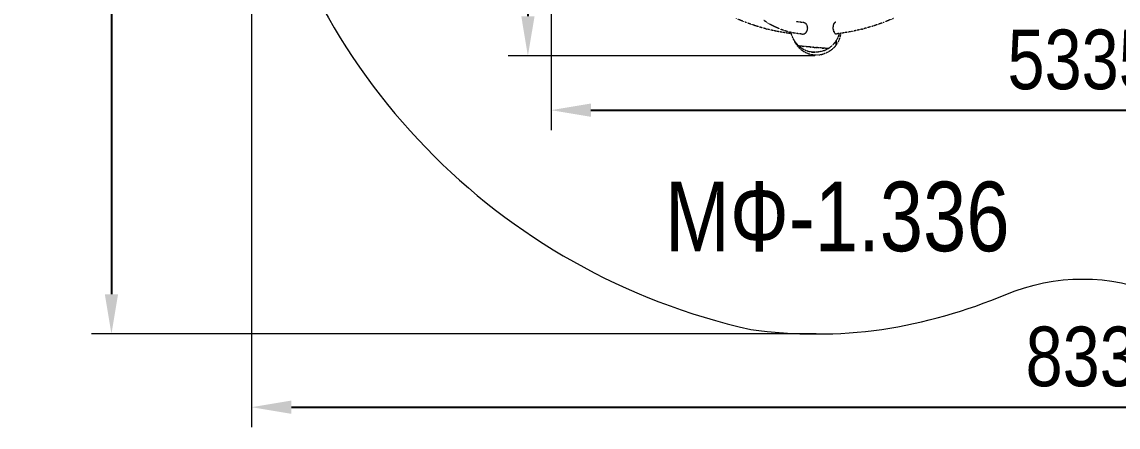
# Model space of a CAD drawing. Header units: millimetres. Extents: x -4710 to 4801, y -2494 to 3533.
# Drawn here: x -4710 to 801, y -2494 to -457 of the extents above; entities that cross this region are included whole.
import ezdxf

# ---------------------------------------------------------------- set-up
doc = ezdxf.new("R2010")
doc.units = ezdxf.units.MM
doc.linetypes.add('HIDDEN', pattern=[1.905, 1.27, -0.635])
for name, color, linetype in [('DIKOM_АРТИКУЛ', 7, 'Continuous'), ('DIKOM_ЗОНА', 90, 'Continuous'), ('DIKOM_ОБЪЕКТ', 7, 'Continuous'), ('DIKOM_РАЗМЕР_ЗОНА', 7, 'Continuous'), ('DIKOM_РАЗМЕР_ОБЪЕКТА', 7, 'Continuous')]:
    doc.layers.add(name, color=color, linetype=linetype)
doc.styles.add('style1', font='arialbd.ttf', dxfattribs={"width": 0.8})
doc.dimstyles.new('1-50', dxfattribs={"dimtxt": 300, "dimasz": 200, "dimexe": 100, "dimexo": 0, "dimgap": 100, "dimtad": 1, "dimtxsty": 'style1', "dimcen": 200, "dimclrd": 7, "dimclre": 7, "dimclrt": 7, "dimadec": 1, "dimazin": 2, "dimtfac": 1, "dimtmove": 0, "dimatfit": 2, "dimfxl": 0, "dimlwd": 25, "dimlwe": 18, "dimarcsym": 0})

# ---------------------------------------------------------------- blocks, each defined once
blk = doc.blocks.new('*D0')
at = {"layer": 'Defpoints', "color": 0, "transparency": 16777216}
for p in [(-2049.2, 763.9), (3285.4, 750.1), (3285.4, -900.8)]:
    blk.add_point(p, dxfattribs=at)
at = {"layer": 'DIKOM_РАЗМЕР_ОБЪЕКТА', "color": 7, "lineweight": 18, "transparency": 16777216}
for p, q in [((-2049.2, 763.9), (-2049.2, -1000.8)), ((3285.4, 750.1), (3285.4, -1000.8))]:
    blk.add_line(p, q, dxfattribs=at)
at = {"layer": 'DIKOM_РАЗМЕР_ОБЪЕКТА', "color": 7, "lineweight": 25, "transparency": 16777216}
blk.add_line((-1849.2, -900.8), (3085.4, -900.8), dxfattribs=at)
at = {"layer": 'DIKOM_РАЗМЕР_ОБЪЕКТА', "color": 7, "transparency": 16777216}
for points in [[(-1849.2, -867.5), (-1849.2, -934.2), (-2049.2, -900.8)], [(3085.4, -867.5), (3085.4, -934.2), (3285.4, -900.8)]]:
    blk.add_solid(points, dxfattribs=at)
at = {"layer": 'DIKOM_РАЗМЕР_ОБЪЕКТА', "color": 7, "transparency": 16777216, "insert": (618.1, -647.6), "char_height": 300, "attachment_point": 5, "style": 'style1'}
blk.add_mtext('{\\fArial|b0|i0|c204|p34;5335}', dxfattribs=at)
blk = doc.blocks.new('*D1')
at = {"layer": 'Defpoints', "color": 0, "transparency": 16777216}
for p in [(-701.9, 2135.9), (-2165.9, -628.4), (-722.5, -628.4)]:
    blk.add_point(p, dxfattribs=at)
at = {"layer": 'DIKOM_РАЗМЕР_ОБЪЕКТА', "color": 7, "lineweight": 18, "transparency": 16777216}
for p, q in [((-701.9, 2135.9), (-2265.9, 2135.9)), ((-722.5, -628.4), (-2265.9, -628.4))]:
    blk.add_line(p, q, dxfattribs=at)
at = {"layer": 'DIKOM_РАЗМЕР_ОБЪЕКТА', "color": 7, "lineweight": 25, "transparency": 16777216}
blk.add_line((-2165.9, 1935.9), (-2165.9, -428.4), dxfattribs=at)
at = {"layer": 'DIKOM_РАЗМЕР_ОБЪЕКТА', "color": 7, "transparency": 16777216}
for points in [[(-2199.2, 1935.9), (-2132.5, 1935.9), (-2165.9, 2135.9)], [(-2199.2, -428.4), (-2132.5, -428.4), (-2165.9, -628.4)]]:
    blk.add_solid(points, dxfattribs=at)
at = {"layer": 'DIKOM_РАЗМЕР_ОБЪЕКТА', "color": 7, "transparency": 16777216, "insert": (-2419, 753.8), "char_height": 300, "attachment_point": 5, "rotation": 90, "style": 'style1'}
blk.add_mtext('{\\fArial|b0|i0|c204|p34;2750}', dxfattribs=at)
blk = doc.blocks.new('*D2')
at = {"layer": 'Defpoints', "color": 0, "transparency": 16777216}
for p in [(-3555.3, 756.3), (4801.3, 756.3), (4801.3, -2394.4)]:
    blk.add_point(p, dxfattribs=at)
at = {"layer": 'DIKOM_РАЗМЕР_ЗОНА', "color": 7, "lineweight": 18, "transparency": 16777216}
for p, q in [((-3555.3, 756.3), (-3555.3, -2494.4)), ((4801.3, 756.3), (4801.3, -2494.4))]:
    blk.add_line(p, q, dxfattribs=at)
at = {"layer": 'DIKOM_РАЗМЕР_ЗОНА', "color": 7, "lineweight": 25, "transparency": 16777216}
blk.add_line((-3355.3, -2394.4), (4601.3, -2394.4), dxfattribs=at)
at = {"layer": 'DIKOM_РАЗМЕР_ЗОНА', "color": 7, "transparency": 16777216}
for points in [[(-3355.3, -2361.1), (-3355.3, -2427.8), (-3555.3, -2394.4)], [(4601.3, -2361.1), (4601.3, -2427.8), (4801.3, -2394.4)]]:
    blk.add_solid(points, dxfattribs=at)
at = {"layer": 'DIKOM_РАЗМЕР_ЗОНА', "color": 7, "transparency": 16777216, "insert": (709.1, -2141.2), "char_height": 300, "attachment_point": 5, "style": 'style1'}
blk.add_mtext('{\\fArial|b0|i0|c204|p34;8335}', dxfattribs=at)
blk = doc.blocks.new('*D3')
at = {"layer": 'Defpoints', "color": 0, "transparency": 16777216}
for p in [(-715.8, 3533.1), (-4259.8, -2026.3), (-715.8, -2026.3)]:
    blk.add_point(p, dxfattribs=at)
at = {"layer": 'DIKOM_РАЗМЕР_ЗОНА', "color": 7, "lineweight": 18, "transparency": 16777216}
for p, q in [((-715.8, 3533.1), (-4359.8, 3533.1)), ((-715.8, -2026.3), (-4359.8, -2026.3))]:
    blk.add_line(p, q, dxfattribs=at)
at = {"layer": 'DIKOM_РАЗМЕР_ЗОНА', "color": 7, "lineweight": 25, "transparency": 16777216}
blk.add_line((-4259.8, 3333.1), (-4259.8, -1826.3), dxfattribs=at)
at = {"layer": 'DIKOM_РАЗМЕР_ЗОНА', "color": 7, "transparency": 16777216}
for points in [[(-4293.2, 3333.1), (-4226.5, 3333.1), (-4259.8, 3533.1)], [(-4293.2, -1826.3), (-4226.5, -1826.3), (-4259.8, -2026.3)]]:
    blk.add_solid(points, dxfattribs=at)
at = {"layer": 'DIKOM_РАЗМЕР_ЗОНА', "color": 7, "transparency": 16777216, "insert": (-4513, 975.2), "char_height": 300, "attachment_point": 5, "rotation": 90, "style": 'style1'}
blk.add_mtext('{\\fArial|b0|i0|c204|p34;5560}', dxfattribs=at)

msp = doc.modelspace()

# ---------------------------------------------------------------- linework, layer by layer
at = {"layer": 'DIKOM_ЗОНА', "color": 3, "lineweight": 15}
msp.add_lwpolyline([(4784.014, 570.156, 0.09387458), (4783.602, 942.374, 0.29958044), (2291.139, 3510.482, 0.06874239), (1632.505, 3510.482, 0.06059), (1009.06, 3334.362, -0.20081277), (236.945, 3334.362, 0.06059), (-386.5, 3510.482, 0.06874239), (-1045.134, 3510.482, 0.29958044), (-3537.597, 942.374, 0.09387458), (-3538.009, 570.156, 0.30023222), (-1045.134, -2003.615, 0.06874239), (-386.5, -2003.615, 0.06059), (236.945, -1827.494, -0.20081277), (1009.06, -1827.494, 0.06059), (1632.505, -2003.615, 0.06874239), (2291.139, -2003.615, 0.30023222)], format="xyb", close=True, dxfattribs=at)
at = {"layer": 'DIKOM_ОБЪЕКТ', "color": 7, "linetype": 'HIDDEN', "lineweight": 15}
for p, q in [((-1069.158, -460.291), (-1119.677, -439.766)), ((-328.439, -439.78), (-378.958, -460.306)), ((-1017.84, -477.974), (-1069.158, -460.291)), ((-965.841, -492.773), (-1017.84, -477.974)), ((-950.972, -467.702), (-979.059, -450.306)), ((-965.841, -492.773), (-964.574, -493.126)), ((-912.002, -505.011), (-964.574, -493.126)), ((-922.514, -482.484), (-950.972, -467.702)), ((-920.529, -483.453), (-922.514, -482.484)), ((-891.736, -495.601), (-920.529, -483.453)), ((-889.642, -496.369), (-891.736, -495.601)), ((-817.784, -454.267), (-791.759, -457.88)), ((-791.759, -457.88), (-783.258, -458.273)), ((-783.257, -458.273), (-782.593, -458.373)), ((-782.595, -458.373), (-781.379, -458.557)), ((-781.379, -458.557), (-781.064, -458.605)), ((-781.06, -458.605), (-780.419, -458.771)), ((-780.419, -458.771), (-780.17, -458.836)), ((-780.17, -458.836), (-778.883, -459.163)), ((-778.883, -459.163), (-778.245, -459.396)), ((-778.246, -459.396), (-776.756, -459.942)), ((-776.754, -459.942), (-776.148, -460.238)), ((-776.148, -460.238), (-775.537, -460.536)), ((-774.837, -460.875), (-775.536, -460.537)), ((-774.708, -460.936), (-774.451, -461.089)), ((-774.451, -461.089), (-774.107, -461.294)), ((-774.107, -461.294), (-772.692, -462.139)), ((-772.127, -462.558), (-772.692, -462.139)), ((-770.798, -463.541), (-772.127, -462.558)), ((-770.274, -464.014), (-770.798, -463.541)), ((-769.547, -464.67), (-770.274, -464.014)), ((-769.547, -464.67), (-769.023, -465.129)), ((-769.022, -465.129), (-768.525, -465.656)), ((-768.525, -465.656), (-767.358, -466.894)), ((-767.358, -466.894), (-766.91, -467.47)), ((-766.91, -467.47), (-766.696, -467.745)), ((-765.833, -468.821), (-766.696, -467.745)), ((-765.421, -469.443), (-765.833, -468.821)), ((-764.459, -470.896), (-765.421, -469.443)), ((-764.372, -471.057), (-764.091, -471.559)), ((-764.091, -471.559), (-763.229, -473.103)), ((-763.229, -473.103), (-762.916, -473.804)), ((-762.916, -473.804), (-762.571, -474.577)), ((-762.172, -475.425), (-762.571, -474.577)), ((-761.9, -476.16), (-762.172, -475.425)), ((-761.278, -477.845), (-761.9, -476.16)), ((-761.07, -478.608), (-761.279, -477.845)), ((-760.862, -479.367), (-761.07, -478.608)), ((-760.595, -480.341), (-760.862, -479.367)), ((-760.606, -496.7), (-760.404, -495.894)), ((-760.45, -481.125), (-760.594, -480.341)), ((-760.082, -482.899), (-760.426, -481.256)), ((-760.404, -495.894), (-760.29, -495.194)), ((-760.29, -495.194), (-760.152, -494.353)), ((-760.116, -494.149), (-759.959, -493.334)), ((-759.983, -483.703), (-760.082, -482.899)), ((-759.761, -485.497), (-759.983, -483.703)), ((-759.959, -493.334), (-759.775, -491.558)), ((-759.775, -491.558), (-759.69, -490.735)), ((-759.73, -486.312), (-759.761, -485.497)), ((-759.722, -486.507), (-759.666, -487.816)), ((-759.69, -490.735), (-759.66, -488.937)), ((-759.66, -488.937), (-759.646, -488.115)), ((-630.721, -488.078), (-630.687, -486.921)), ((-630.669, -489.612), (-630.721, -488.078)), ((-630.687, -486.921), (-630.664, -486.118)), ((-630.677, -485.367), (-630.624, -484.23)), ((-630.664, -486.117), (-630.676, -485.367)), ((-630.639, -490.499), (-630.669, -489.612)), ((-630.629, -490.777), (-630.639, -490.499)), ((-630.481, -492.278), (-630.629, -490.777)), ((-630.624, -484.23), (-630.593, -483.575)), ((-630.593, -483.575), (-630.552, -482.671)), ((-630.552, -482.671), (-630.429, -481.559)), ((-630.447, -492.628), (-630.481, -492.278)), ((-630.404, -493.442), (-630.447, -492.628)), ((-630.429, -481.559), (-630.258, -480.003)), ((-630.23, -494.904), (-630.404, -493.442)), ((-630.258, -480.003), (-630.202, -479.686)), ((-630.093, -496.058), (-630.23, -494.904)), ((-630.202, -479.686), (-630.103, -478.929)), ((-630.103, -478.929), (-629.976, -477.951)), ((-629.976, -477.951), (-629.904, -477.396)), ((-629.904, -477.396), (-629.699, -476.363)), ((-629.699, -476.363), (-629.399, -474.861)), ((-629.4, -474.861), (-629.132, -473.878)), ((-629.132, -473.878), (-628.99, -473.358)), ((-628.956, -473.208), (-628.872, -472.837)), ((-628.872, -472.836), (-628.785, -472.421)), ((-628.785, -472.421), (-628.524, -471.498)), ((-628.524, -471.498), (-628.129, -470.105)), ((-628.129, -470.105), (-627.812, -469.241)), ((-627.763, -469.107), (-627.327, -467.918)), ((-627.327, -467.918), (-626.974, -467.154)), ((-626.96, -467.121), (-626.447, -465.884)), ((-626.447, -465.884), (-626.291, -465.588)), ((-626.291, -465.588), (-626.066, -465.16)), ((-626.066, -465.16), (-625.466, -464.018)), ((-625.422, -463.951), (-625.068, -463.371)), ((-625.068, -463.371), (-624.61, -462.619)), ((-624.61, -462.619), (-624.439, -462.338)), ((-624.439, -462.338), (-624.004, -461.77)), ((-624.004, -461.77), (-623.527, -461.147)), ((-623.527, -461.147), (-623.316, -460.853)), ((-623.316, -460.853), (-622.868, -460.368)), ((-622.868, -460.368), (-622.704, -460.191)), ((-622.704, -460.191), (-622.181, -459.624)), ((-622.141, -459.579), (-621.696, -459.181)), ((-621.695, -459.181), (-620.963, -458.528)), ((-620.964, -458.528), (-620.628, -458.309)), ((-620.485, -458.216), (-619.696, -457.701)), ((-619.696, -457.701), (-619.188, -457.475)), ((-619.067, -457.421), (-618.407, -457.109)), ((-483.546, -493.134), (-536.118, -505.018)), ((-483.546, -493.134), (-482.276, -492.788)), ((-430.277, -477.989), (-482.276, -492.788)), ((-378.958, -460.306), (-430.277, -477.989)), ((-858.995, -513.948), (-912.002, -505.011)), ((-860.582, -505.849), (-889.642, -496.369)), ((-858.405, -506.404), (-860.582, -505.849)), ((-841.33, -515.926), (-858.995, -513.948)), ((-829.144, -513.193), (-858.405, -506.404)), ((-842.198, -512.474), (-842.674, -510.053)), ((-840.62, -518.748), (-842.198, -512.474)), ((-838.716, -524.932), (-840.62, -518.748)), ((-836.493, -531.007), (-838.716, -524.932)), ((-833.956, -536.959), (-836.493, -531.007)), ((-831.112, -542.77), (-833.956, -536.959)), ((-831.758, -541.45), (-830.991, -543.625)), ((-827.968, -548.425), (-831.112, -542.77)), ((-830.991, -543.625), (-828.523, -549.606)), ((-826.909, -513.526), (-829.144, -513.193)), ((-828.523, -549.606), (-825.747, -555.45)), ((-824.534, -553.908), (-827.968, -548.425)), ((-797.515, -517.606), (-826.909, -513.526)), ((-795.33, -517.713), (-797.515, -517.606)), ((-784.71, -518.204), (-795.33, -517.713)), ((-784.711, -518.204), (-783.312, -518.128)), ((-783.288, -518.127), (-782.905, -518.107)), ((-782.905, -518.107), (-782.504, -518.087)), ((-782.504, -518.087), (-781.091, -517.865)), ((-780.903, -517.836), (-780.301, -517.742)), ((-780.3, -517.742), (-778.912, -517.375)), ((-778.912, -517.375), (-778.602, -517.293)), ((-778.602, -517.293), (-778.148, -517.172)), ((-778.148, -517.172), (-777.956, -517.099)), ((-777.956, -517.099), (-776.77, -516.661)), ((-776.77, -516.661), (-776.015, -516.383)), ((-776.015, -516.383), (-774.78, -515.773)), ((-774.691, -515.73), (-773.975, -515.377)), ((-773.975, -515.377), (-772.718, -514.585)), ((-772.718, -514.585), (-772.474, -514.431)), ((-772.473, -514.431), (-772.034, -514.163)), ((-772.034, -514.163), (-771.376, -513.662)), ((-771.376, -513.662), (-770.82, -513.239)), ((-770.82, -513.239), (-770.179, -512.751)), ((-770.179, -512.751), (-769.968, -512.554)), ((-769.968, -512.554), (-769.029, -511.701)), ((-769.029, -511.701), (-768.426, -511.153)), ((-768.304, -511.018), (-767.366, -509.982)), ((-767.366, -509.982), (-766.821, -509.379)), ((-766.741, -509.272), (-765.841, -508.095)), ((-765.841, -508.095), (-765.62, -507.806)), ((-765.62, -507.806), (-765.342, -507.443)), ((-765.342, -507.443), (-764.864, -506.676)), ((-764.864, -506.676), (-764.459, -506.056)), ((-764.459, -506.056), (-764.005, -505.361)), ((-764.005, -505.361), (-763.298, -504.026)), ((-763.222, -503.882), (-762.834, -503.148)), ((-762.834, -503.148), (-762.179, -501.584)), ((-762.179, -501.584), (-761.86, -500.82)), ((-761.86, -500.82), (-761.775, -500.553)), ((-761.775, -500.553), (-761.443, -499.589)), ((-761.443, -499.589), (-761.303, -499.184)), ((-761.303, -499.184), (-761.031, -498.397)), ((-761.031, -498.397), (-760.606, -496.7)), ((-629.826, -497.462), (-630.093, -496.058)), ((-629.819, -497.501), (-629.633, -498.594)), ((-629.633, -498.594), (-629.486, -499.205)), ((-629.344, -499.938), (-629.486, -499.205)), ((-629.164, -500.87), (-629.344, -499.938)), ((-628.787, -502.311), (-629.13, -501.043)), ((-628.499, -503.374), (-628.787, -502.311)), ((-628.499, -503.374), (-628.076, -504.557)), ((-628.076, -504.557), (-627.716, -505.566)), ((-627.716, -505.566), (-627.587, -505.849)), ((-627.255, -506.661), (-627.587, -505.849)), ((-626.982, -507.328), (-627.255, -506.661)), ((-626.982, -507.328), (-626.879, -507.611)), ((-626.88, -507.611), (-626.408, -508.611)), ((-626.408, -508.611), (-625.993, -509.492)), ((-625.993, -509.492), (-625.455, -510.386)), ((-625.455, -510.386), (-624.975, -511.185)), ((-624.975, -511.185), (-624.375, -511.967)), ((-624.375, -511.967), (-624.153, -512.257)), ((-624.153, -512.257), (-623.987, -512.474)), ((-623.285, -513.353), (-623.85, -512.677)), ((-622.766, -513.972), (-623.285, -513.353)), ((-622.767, -513.972), (-622.147, -514.527)), ((-622.147, -514.527), (-621.572, -515.042)), ((-621.571, -515.042), (-620.991, -515.416)), ((-620.911, -515.474), (-620.344, -515.885)), ((-620.344, -515.885), (-619.696, -516.197)), ((-619.696, -516.197), (-619.458, -516.312)), ((-619.458, -516.312), (-619.083, -516.493)), ((-615.562, -550.335), (-619.094, -555.756)), ((-619.083, -516.493), (-618.397, -516.68)), ((-618.397, -516.68), (-617.933, -516.805)), ((-617.762, -516.858), (-617.11, -516.925)), ((-617.11, -516.925), (-616.488, -516.987)), ((-616.475, -516.986), (-616.198, -516.962)), ((-616.198, -516.962), (-615.824, -516.929)), ((-615.824, -516.929), (-615.193, -516.874)), ((-615.657, -550.481), (-615.657, -552.067)), ((-615.657, -550.481), (-615.657, -553.348)), ((-615.657, -550.481), (-615.657, -552.046)), ((-615.657, -551.695), (-615.657, -550.481)), ((-612.318, -544.738), (-615.562, -550.335)), ((-615.507, -550.24), (-615.507, -553.236)), ((-589.126, -513.956), (-615.2, -516.875)), ((-609.369, -538.979), (-612.318, -544.738)), ((-606.725, -533.074), (-609.369, -538.979)), ((-604.393, -527.039), (-606.725, -533.074)), ((-602.379, -520.891), (-604.393, -527.039)), ((-602.61, -551.397), (-600.094, -545.609)), ((-600.856, -515.269), (-602.379, -520.891)), ((-600.094, -545.609), (-597.879, -539.628)), ((-597.879, -539.628), (-595.971, -533.605)), ((-595.971, -533.605), (-594.376, -527.459)), ((-594.376, -527.459), (-593.097, -521.227)), ((-593.097, -521.227), (-592.138, -514.967)), ((-592.138, -514.967), (-592.062, -514.285)), ((-536.118, -505.018), (-589.126, -513.956)), ((-825.747, -555.45), (-822.67, -561.142)), ((-820.819, -559.205), (-824.534, -553.908)), ((-822.67, -561.142), (-819.3, -566.665)), ((-816.832, -564.301), (-820.819, -559.205)), ((-819.3, -566.665), (-815.647, -572.004)), ((-812.585, -569.182), (-816.832, -564.301)), ((-815.647, -572.004), (-811.72, -577.146)), ((-808.089, -573.835), (-812.585, -569.182)), ((-811.72, -577.146), (-807.53, -582.076)), ((-808.089, -573.835), (-803.584, -578.045)), ((-807.53, -582.076), (-803.089, -586.782)), ((-803.252, -578.074), (-803.584, -578.045)), ((-803.411, -578.06), (-803.205, -578.078)), ((-803.402, -578.211), (-798.578, -582.254)), ((-803.252, -578.074), (-803.401, -578.211)), ((-803.096, -578.238), (-803.401, -578.211)), ((-802.921, -578.103), (-803.205, -578.078)), ((-802.737, -578.119), (-803.096, -578.238)), ((-802.459, -578.294), (-803.096, -578.238)), ((-803.089, -586.782), (-798.409, -591.249)), ((-802.737, -578.119), (-803.054, -578.091)), ((-802.921, -578.103), (-802.561, -578.134)), ((-802.128, -578.172), (-802.561, -578.134)), ((-801.888, -578.193), (-802.52, -578.138)), ((-801.493, -578.379), (-802.459, -578.294)), ((-802.128, -578.172), (-801.622, -578.217)), ((-801.046, -578.267), (-801.622, -578.217)), ((-800.199, -578.492), (-801.493, -578.379)), ((-801.046, -578.267), (-800.402, -578.323)), ((-800.693, -578.298), (-800.965, -578.274)), ((-800.693, -578.298), (-800.158, -578.345)), ((-799.735, -578.382), (-800.693, -578.298)), ((-799.69, -578.386), (-800.402, -578.323)), ((-798.607, -578.631), (-800.199, -578.492)), ((-798.572, -578.484), (-799.69, -578.386)), ((-799.69, -578.386), (-798.904, -578.454)), ((-799.175, -578.431), (-799.672, -578.387)), ((-798.554, -578.485), (-799.175, -578.431)), ((-798.904, -578.454), (-798.044, -578.53)), ((-796.76, -578.793), (-798.607, -578.631)), ((-798.578, -582.254), (-793.523, -586.088)), ((-798.409, -591.249), (-793.502, -595.465)), ((-797.11, -578.611), (-798.044, -578.53)), ((-796.88, -578.631), (-797.11, -578.611)), ((-797.11, -578.611), (-796.106, -578.699)), ((-794.639, -578.978), (-796.76, -578.793)), ((-795.183, -578.78), (-796.324, -578.68)), ((-795.032, -578.793), (-796.106, -578.699)), ((-793.553, -578.922), (-795.183, -578.78)), ((-795.032, -578.793), (-793.892, -578.893)), ((-792.218, -579.19), (-794.639, -578.978)), ((-793.347, -578.941), (-793.892, -578.893)), ((-793.523, -586.088), (-788.319, -589.655)), ((-793.502, -595.465), (-788.381, -599.421)), ((-789.541, -579.424), (-792.218, -579.19)), ((-790.326, -579.205), (-790.082, -579.226)), ((-789.879, -579.244), (-790.082, -579.226)), ((-789.642, -579.265), (-790.082, -579.226)), ((-786.657, -579.676), (-789.541, -579.424)), ((-788.381, -599.421), (-783.062, -603.103)), ((-788.319, -589.655), (-782.861, -592.954)), ((-786.657, -579.676), (-783.568, -579.947)), ((-780.274, -580.235), (-783.568, -579.947)), ((-783.256, -579.823), (-782.957, -579.849)), ((-783.062, -603.103), (-777.558, -606.503)), ((-782.904, -579.854), (-782.391, -579.899)), ((-782.861, -592.954), (-777.314, -595.966)), ((-782.128, -579.922), (-782.391, -579.899)), ((-781.635, -579.965), (-782.391, -579.899)), ((-780.124, -580.098), (-781.983, -579.935)), ((-776.794, -580.539), (-780.274, -580.235)), ((-778.146, -580.271), (-780.124, -580.098)), ((-777.314, -595.966), (-771.549, -598.694)), ((-773.134, -580.86), (-776.794, -580.539)), ((-769.312, -581.194), (-773.134, -580.86)), ((-771.549, -598.694), (-765.715, -601.119)), ((-765.37, -581.539), (-769.312, -581.194)), ((-765.715, -601.119), (-759.732, -603.244)), ((-761.323, -581.893), (-765.37, -581.539)), ((-765.178, -581.405), (-764.698, -581.447)), ((-764.698, -581.447), (-764.264, -581.485)), ((-757.172, -582.256), (-761.323, -581.893)), ((-759.732, -603.244), (-753.634, -605.061)), ((-752.949, -582.626), (-757.172, -582.256)), ((-753.634, -605.061), (-747.482, -606.562)), ((-748.548, -583.011), (-752.949, -582.626)), ((-751.332, -582.616), (-751.541, -582.598)), ((-746.66, -583.025), (-748.664, -582.85)), ((-748.664, -582.85), (-746.359, -583.051)), ((-743.923, -583.415), (-748.548, -583.011)), ((-746.359, -583.051), (-744.041, -583.254)), ((-739.239, -583.825), (-743.923, -583.415)), ((-739.239, -583.825), (-734.573, -584.233)), ((-735.872, -583.969), (-734.64, -584.077)), ((-734.64, -584.077), (-732.258, -584.285)), ((-729.917, -584.641), (-734.573, -584.233)), ((-731.314, -584.368), (-732.258, -584.285)), ((-729.862, -584.495), (-731.093, -584.387)), ((-729.903, -584.491), (-731.076, -584.389)), ((-729.917, -584.641), (-725.161, -585.057)), ((-729.903, -584.491), (-728.829, -584.585)), ((-729.862, -584.495), (-728.479, -584.616)), ((-728.383, -584.624), (-727.315, -584.718)), ((-727.315, -584.718), (-725.928, -584.839)), ((-725.537, -584.873), (-725.026, -584.918)), ((-725.161, -585.057), (-720.344, -585.478)), ((-724.03, -585.005), (-723.272, -585.071)), ((-721.851, -585.195), (-721.35, -585.239)), ((-715.45, -585.906), (-720.344, -585.478)), ((-716.236, -585.687), (-715.719, -585.732)), ((-715.787, -585.726), (-711.73, -586.081)), ((-715.776, -585.727), (-711.746, -586.08)), ((-710.585, -586.332), (-715.45, -585.906)), ((-715.16, -585.781), (-711.627, -586.09)), ((-714.944, -585.8), (-713.403, -585.934)), ((-711.823, -586.073), (-711.31, -586.118)), ((-705.964, -586.736), (-710.585, -586.332)), ((-701.534, -587.124), (-705.964, -586.736)), ((-697.182, -587.504), (-701.534, -587.124)), ((-692.947, -587.875), (-697.182, -587.504)), ((-689.828, -605.32), (-695.722, -606.72)), ((-688.89, -588.23), (-692.947, -587.875)), ((-683.951, -603.636), (-689.828, -605.32)), ((-685.025, -588.568), (-688.89, -588.23)), ((-688.657, -588.099), (-687.586, -588.193)), ((-687.586, -588.193), (-687.147, -588.232)), ((-685.975, -588.335), (-685.599, -588.367)), ((-681.377, -588.887), (-685.025, -588.568)), ((-684.544, -588.459), (-683.511, -588.55)), ((-678.193, -601.664), (-683.951, -603.636)), ((-683.511, -588.55), (-682.713, -588.62)), ((-682.858, -588.607), (-681.838, -588.697)), ((-682.244, -588.661), (-681.838, -588.697)), ((-680.826, -588.785), (-681.838, -588.697)), ((-677.958, -589.186), (-681.377, -588.887)), ((-680.136, -588.845), (-680.512, -588.813)), ((-679.726, -588.881), (-680.493, -588.814)), ((-680.453, -588.817), (-679.726, -588.881)), ((-680.078, -588.85), (-679.726, -588.881)), ((-678.536, -588.985), (-679.97, -588.86)), ((-679.726, -588.881), (-679.236, -588.924)), ((-679.566, -588.895), (-678.306, -589.005)), ((-679.45, -588.905), (-677.719, -589.057)), ((-678.306, -589.005), (-677.638, -589.064)), ((-678.193, -601.664), (-672.562, -599.411)), ((-674.772, -589.465), (-677.958, -589.186)), ((-676.927, -589.126), (-676.63, -589.152)), ((-676.921, -589.127), (-676.63, -589.152)), ((-676.63, -589.152), (-676.402, -589.172)), ((-671.83, -589.723), (-674.772, -589.465)), ((-673.463, -589.429), (-673.888, -589.392)), ((-673.463, -589.429), (-673.204, -589.452)), ((-672.562, -599.411), (-667.002, -596.886)), ((-669.125, -589.959), (-671.83, -589.723)), ((-669.204, -589.802), (-670.557, -589.683)), ((-666.653, -590.175), (-669.125, -589.959)), ((-667.071, -589.988), (-667.393, -589.96)), ((-661.596, -594.091), (-667.002, -596.886)), ((-666.712, -590.02), (-666.98, -589.996)), ((-666.66, -590.024), (-666.425, -590.045)), ((-666.653, -590.175), (-664.442, -590.369)), ((-666.279, -590.057), (-665.877, -590.093)), ((-664.84, -590.183), (-664.423, -590.22)), ((-662.52, -590.537), (-664.442, -590.369)), ((-663.388, -590.311), (-664.423, -590.22)), ((-663.679, -590.285), (-663.388, -590.311)), ((-663.388, -590.311), (-663.048, -590.34)), ((-662.778, -590.364), (-662.429, -590.394)), ((-660.85, -590.683), (-662.52, -590.537)), ((-662.099, -590.423), (-662.413, -590.396)), ((-661.521, -590.474), (-661.925, -590.439)), ((-661.844, -590.446), (-661.521, -590.474)), ((-656.431, -591.07), (-661.596, -594.091)), ((-661.521, -590.474), (-660.852, -590.532)), ((-661.075, -590.513), (-660.631, -590.552)), ((-659.4, -590.81), (-660.85, -590.683)), ((-659.932, -590.613), (-660.691, -590.547)), ((-660.631, -590.552), (-660.087, -590.599)), ((-660.028, -590.605), (-659.149, -590.681)), ((-659.932, -590.613), (-659.242, -590.673)), ((-658.215, -590.914), (-659.4, -590.81)), ((-659.242, -590.673), (-658.616, -590.728)), ((-658.861, -590.706), (-658.616, -590.728)), ((-658.053, -590.777), (-658.616, -590.728)), ((-658.354, -590.751), (-657.919, -590.789)), ((-657.322, -590.992), (-658.215, -590.914)), ((-658.053, -590.777), (-657.557, -590.821)), ((-657.919, -590.789), (-657.066, -590.864)), ((-657.712, -590.807), (-657.131, -590.858)), ((-657.131, -590.858), (-657.557, -590.821)), ((-656.726, -591.044), (-657.322, -590.992)), ((-657.131, -590.858), (-656.777, -590.889)), ((-657.066, -590.864), (-656.553, -590.908)), ((-656.499, -590.913), (-656.777, -590.889)), ((-656.431, -591.07), (-656.726, -591.044)), ((-656.541, -590.91), (-656.298, -590.931)), ((-656.5, -590.913), (-656.139, -590.945)), ((-656.139, -590.945), (-650.971, -587.58)), ((-648.398, -603.838), (-653.939, -607.178)), ((-650.971, -587.58), (-645.736, -583.779)), ((-643.039, -600.214), (-648.398, -603.838)), ((-640.706, -579.71), (-645.736, -583.779)), ((-637.875, -596.315), (-643.039, -600.214)), ((-635.895, -575.384), (-640.706, -579.71)), ((-632.923, -592.152), (-637.875, -596.315)), ((-631.316, -570.812), (-635.895, -575.384)), ((-628.194, -587.737), (-632.923, -592.152)), ((-626.982, -566.008), (-631.316, -570.812)), ((-623.702, -583.081), (-628.194, -587.737)), ((-622.904, -560.985), (-626.982, -566.008)), ((-619.458, -578.196), (-623.702, -583.081)), ((-619.094, -555.756), (-622.904, -560.985)), ((-619.458, -578.196), (-615.657, -573.342)), ((-615.657, -553.892), (-615.657, -551.695)), ((-615.657, -552.046), (-615.657, -554.049)), ((-615.657, -553.746), (-615.657, -552.067)), ((-615.657, -552.498), (-615.657, -554.127)), ((-615.657, -554.165), (-615.657, -552.498)), ((-615.657, -554.164), (-615.657, -552.498)), ((-615.657, -552.498), (-615.657, -552.772)), ((-615.657, -552.498), (-615.657, -554.164)), ((-615.657, -552.498), (-615.657, -554.165)), ((-615.657, -554.049), (-615.657, -552.498)), ((-615.657, -553.313), (-615.657, -552.498)), ((-615.657, -552.772), (-615.657, -554.394)), ((-615.657, -556.625), (-615.657, -553.313)), ((-615.657, -553.348), (-615.657, -556.651)), ((-615.657, -555.36), (-615.657, -553.746)), ((-615.657, -555.821), (-615.657, -553.892)), ((-615.657, -555.824), (-615.657, -554.049)), ((-615.657, -554.049), (-615.657, -555.824)), ((-615.657, -554.127), (-615.657, -555.986)), ((-615.657, -554.164), (-615.657, -555.824)), ((-615.657, -555.824), (-615.657, -554.164)), ((-615.657, -554.165), (-615.657, -555.493)), ((-615.657, -555.493), (-615.657, -554.165)), ((-615.657, -555.951), (-615.657, -554.394)), ((-615.657, -555.36), (-615.657, -556.908)), ((-615.657, -556.51), (-615.657, -555.493)), ((-615.657, -555.493), (-615.657, -556.51)), ((-615.657, -557.467), (-615.657, -555.821)), ((-615.657, -555.951), (-615.657, -557.443)), ((-615.657, -555.986), (-615.657, -557.573)), ((-615.657, -557.18), (-615.657, -556.51)), ((-615.657, -556.51), (-615.657, -557.18)), ((-615.657, -559.669), (-615.657, -556.625)), ((-615.657, -556.651), (-615.657, -559.689)), ((-615.657, -558.385), (-615.657, -556.908)), ((-615.657, -557.521), (-615.657, -557.18)), ((-615.657, -557.18), (-615.657, -557.521)), ((-615.657, -557.443), (-615.657, -558.869)), ((-615.657, -558.818), (-615.657, -557.467)), ((-615.657, -557.573), (-615.657, -558.88)), ((-615.657, -558.385), (-615.657, -559.788)), ((-615.657, -559.891), (-615.657, -558.818)), ((-615.657, -560.226), (-615.657, -558.869)), ((-615.657, -558.88), (-615.657, -559.928)), ((-615.657, -562.431), (-615.657, -559.669)), ((-615.657, -559.689), (-615.657, -562.444)), ((-615.657, -561.125), (-615.657, -559.788)), ((-615.657, -560.68), (-615.657, -559.891)), ((-615.657, -559.928), (-615.657, -560.703)), ((-615.657, -560.226), (-615.657, -561.52)), ((-615.657, -561.169), (-615.657, -560.68)), ((-615.657, -560.703), (-615.657, -561.182)), ((-615.657, -562.4), (-615.657, -561.125)), ((-615.657, -562.753), (-615.657, -561.52)), ((-615.657, -562.4), (-615.657, -563.612)), ((-615.657, -564.9), (-615.657, -562.431)), ((-615.657, -562.444), (-615.657, -564.908)), ((-615.657, -562.753), (-615.657, -563.921)), ((-615.657, -564.757), (-615.657, -563.612)), ((-615.657, -563.921), (-615.657, -565.026)), ((-615.657, -564.757), (-615.657, -565.835)), ((-615.657, -567.065), (-615.657, -564.9)), ((-615.657, -564.908), (-615.657, -567.068)), ((-615.657, -566.065), (-615.657, -565.026)), ((-615.657, -566.842), (-615.657, -565.835)), ((-615.657, -566.065), (-615.657, -567.036)), ((-615.657, -566.842), (-615.657, -567.78)), ((-615.657, -567.939), (-615.657, -567.036)), ((-615.657, -568.916), (-615.657, -567.065)), ((-615.657, -567.068), (-615.657, -568.916)), ((-615.657, -568.644), (-615.657, -567.78)), ((-615.657, -567.939), (-615.657, -568.772)), ((-615.657, -569.432), (-615.657, -568.644)), ((-615.657, -569.534), (-615.657, -568.772)), ((-615.657, -568.916), (-615.657, -570.44)), ((-615.657, -570.443), (-615.657, -568.916)), ((-615.657, -569.432), (-615.657, -570.147)), ((-615.657, -569.534), (-615.657, -570.226)), ((-615.657, -570.793), (-615.657, -570.147)), ((-615.657, -570.226), (-615.657, -570.855)), ((-615.657, -570.44), (-615.657, -571.634)), ((-615.657, -571.639), (-615.657, -570.443)), ((-615.657, -570.793), (-615.657, -571.372)), ((-615.657, -571.42), (-615.657, -570.855)), ((-615.657, -571.879), (-615.657, -571.372)), ((-615.657, -571.42), (-615.657, -571.918)), ((-615.657, -571.634), (-615.657, -572.491)), ((-615.657, -572.495), (-615.657, -571.639)), ((-615.657, -571.879), (-615.657, -572.314)), ((-615.657, -572.346), (-615.657, -571.918)), ((-615.657, -572.676), (-615.657, -572.314)), ((-615.657, -572.346), (-615.657, -572.701)), ((-615.657, -572.491), (-615.657, -573.008)), ((-615.657, -572.491), (-615.507, -572.838)), ((-615.657, -573.01), (-615.657, -572.495)), ((-615.657, -572.676), (-615.657, -572.96)), ((-615.657, -572.981), (-615.657, -572.701)), ((-615.657, -573.168), (-615.657, -572.96)), ((-615.657, -573.008), (-615.507, -573.145)), ((-615.507, -556.336), (-615.507, -553.236)), ((-615.507, -556.336), (-615.507, -559.231)), ((-615.507, -560.403), (-615.507, -557.688)), ((-615.507, -559.231), (-615.507, -561.919)), ((-615.507, -562.884), (-615.507, -560.403)), ((-615.507, -561.919), (-615.507, -564.348)), ((-615.507, -562.884), (-615.507, -565.104)), ((-615.507, -564.348), (-615.507, -566.478)), ((-615.507, -567.033), (-615.507, -565.104)), ((-615.507, -566.478), (-615.507, -568.332)), ((-615.507, -568.71), (-615.507, -567.033)), ((-615.507, -573.145), (-611.9, -567.988)), ((-615.507, -568.332), (-615.507, -569.93)), ((-615.507, -570.165), (-615.507, -568.71)), ((-615.507, -569.93), (-615.507, -571.229)), ((-615.507, -571.355), (-615.507, -570.165)), ((-615.507, -571.229), (-615.507, -572.199)), ((-615.507, -572.251), (-615.507, -571.355)), ((-615.507, -572.199), (-615.507, -572.838)), ((-615.507, -572.85), (-615.507, -572.251)), ((-615.507, -572.838), (-615.507, -573.145)), ((-615.507, -573.145), (-615.507, -572.85)), ((-611.9, -567.988), (-608.521, -562.618)), ((-608.521, -562.618), (-605.422, -557.123)), ((-605.422, -557.123), (-602.61, -551.397)), ((-777.558, -606.503), (-771.883, -609.612)), ((-771.883, -609.612), (-766.054, -612.42)), ((-766.054, -612.42), (-760.087, -614.921)), ((-760.087, -614.921), (-753.998, -617.106)), ((-753.998, -617.106), (-747.803, -618.972)), ((-747.803, -618.972), (-741.518, -620.511)), ((-747.482, -606.562), (-743.656, -607.328)), ((-743.648, -607.285), (-743.739, -607.78)), ((-743.734, -607.822), (-743.293, -607.902)), ((-743.668, -607.325), (-743.715, -607.577)), ((-740.6, -608.357), (-743.293, -607.902)), ((-742.908, -607.82), (-743.114, -607.793)), ((-742.681, -607.851), (-742.908, -607.82)), ((-742.432, -607.886), (-742.681, -607.851)), ((-742.164, -607.925), (-742.432, -607.886)), ((-741.518, -620.511), (-735.163, -621.721)), ((-741.091, -608.095), (-739.763, -608.303)), ((-740.6, -608.357), (-737.814, -608.763)), ((-739.002, -608.415), (-739.763, -608.303)), ((-738.24, -608.522), (-739.002, -608.415)), ((-738.24, -608.522), (-737.477, -608.625)), ((-735.018, -609.107), (-737.706, -608.778)), ((-737.706, -608.778), (-736.628, -608.897)), ((-737.679, -608.78), (-735.791, -608.989)), ((-737.599, -608.787), (-735.842, -608.984)), ((-736.711, -608.724), (-737.477, -608.625)), ((-737.468, -608.798), (-735.059, -609.073)), ((-737.285, -608.814), (-734.9, -609.092)), ((-737.053, -608.835), (-734.291, -609.164)), ((-736.774, -608.859), (-733.723, -609.234)), ((-735.939, -608.818), (-736.711, -608.724)), ((-736.45, -608.887), (-733.697, -609.237)), ((-735.166, -608.907), (-735.939, -608.818)), ((-734.649, -608.965), (-735.166, -608.907)), ((-735.163, -621.721), (-728.752, -622.597)), ((-735.018, -609.107), (-733.665, -609.241)), ((-734.134, -609.02), (-734.649, -608.965)), ((-733.615, -609.072), (-734.134, -609.02)), ((-733.1, -609.122), (-733.615, -609.072)), ((-733.1, -609.122), (-732.586, -609.171)), ((-732.101, -609.397), (-732.812, -609.332)), ((-732.101, -609.397), (-732.782, -609.335)), ((-732.224, -609.386), (-732.67, -609.346)), ((-732.228, -609.385), (-732.597, -609.352)), ((-732.067, -609.218), (-732.586, -609.171)), ((-732.101, -609.397), (-732.511, -609.36)), ((-732.101, -609.397), (-732.475, -609.363)), ((-732.101, -609.397), (-732.409, -609.37)), ((-732.083, -609.398), (-729.168, -609.619)), ((-731.475, -609.268), (-732.067, -609.218)), ((-730.885, -609.315), (-731.475, -609.268)), ((-730.292, -609.361), (-730.885, -609.315)), ((-729.7, -609.402), (-730.292, -609.361)), ((-729.108, -609.441), (-729.7, -609.402)), ((-729.168, -609.619), (-727.22, -609.728)), ((-728.516, -609.477), (-729.108, -609.441)), ((-728.752, -622.597), (-722.305, -623.139)), ((-727.63, -609.526), (-728.516, -609.477)), ((-726.746, -609.569), (-727.63, -609.526)), ((-726.248, -609.771), (-727.22, -609.728)), ((-726.746, -609.569), (-725.862, -609.605)), ((-726.367, -609.434), (-725.17, -609.478)), ((-726.248, -609.771), (-724.07, -609.84)), ((-725.021, -609.633), (-725.862, -609.605)), ((-723.961, -609.51), (-725.17, -609.478)), ((-724.029, -609.508), (-724.035, -609.783)), ((-719.893, -609.365), (-723.906, -609.341)), ((-722.305, -623.139), (-715.839, -623.343)), ((-713.817, -609.149), (-719.893, -609.365)), ((-715.839, -623.343), (-709.37, -623.209)), ((-707.76, -608.634), (-713.817, -609.149)), ((-709.37, -623.209), (-702.917, -622.739)), ((-701.717, -607.825), (-707.76, -608.634)), ((-702.917, -622.739), (-696.498, -621.932)), ((-695.722, -606.72), (-701.717, -607.825)), ((-696.498, -621.932), (-690.129, -620.792)), ((-690.129, -620.792), (-683.828, -619.321)), ((-677.613, -617.523), (-683.828, -619.321)), ((-671.5, -615.404), (-677.613, -617.523)), ((-665.506, -612.969), (-671.5, -615.404)), ((-659.647, -610.224), (-665.506, -612.969)), ((-653.939, -607.178), (-659.647, -610.224))]:
    msp.add_line(p, q, dxfattribs=at)

# ---------------------------------------------------------------- texts
at = {"layer": 'DIKOM_АРТИКУЛ', "insert": (-1476.398, -1260.247), "char_height": 350, "width": 1759.4069, "attachment_point": 1, "style": 'style1'}
msp.add_mtext('{\\fArial|b0|i0|c204|p34;МФ-1.336}', dxfattribs=at)

# ---------------------------------------------------------------- dimensions: what is measured, and where the dimension line sits
at = {"layer": 'DIKOM_РАЗМЕР_ЗОНА'}
dim = msp.add_linear_dim(base=(-4259.828, -2026.253), p1=(-715.817, 3533.12), p2=(-715.817, -2026.253), angle=90, text='{\\fArial|b0|i0|c204|p34;5560}', dimstyle='1-50', dxfattribs=at)
dim.commit()
dim.dimension.update_dxf_attribs({"geometry": '*D3', "text_midpoint": (-4259.828, 975.171), "dimtype": 160})
dim = msp.add_linear_dim(base=(4801.279, -2394.448), p1=(-3555.274, 756.284), p2=(4801.279, 756.284), text='{\\fArial|b0|i0|c204|p34;8335}', dimstyle='1-50', dxfattribs=at)
dim.commit()
dim.dimension.update_dxf_attribs({"geometry": '*D2', "text_midpoint": (709.081, -2394.448), "dimtype": 160})
at = {"layer": 'DIKOM_РАЗМЕР_ОБЪЕКТА'}
dim = msp.add_linear_dim(base=(-2165.864, -628.421), p1=(-701.854, 2135.946), p2=(-722.472, -628.421), angle=90, text='{\\fArial|b0|i0|c204|p34;2750}', dimstyle='1-50', dxfattribs=at)
dim.commit()
dim.dimension.update_dxf_attribs({"geometry": '*D1', "text_midpoint": (-2419.036, 753.762)})
dim = msp.add_linear_dim(base=(3285.358, -900.832), p1=(-2049.224, 763.912), p2=(3285.358, 750.078), text='{\\fArial|b0|i0|c204|p34;5335}', dimstyle='1-50', dxfattribs=at)
dim.commit()
dim.dimension.update_dxf_attribs({"geometry": '*D0', "text_midpoint": (618.067, -900.832), "dimtype": 160})

doc.saveas('drawing.dxf')
